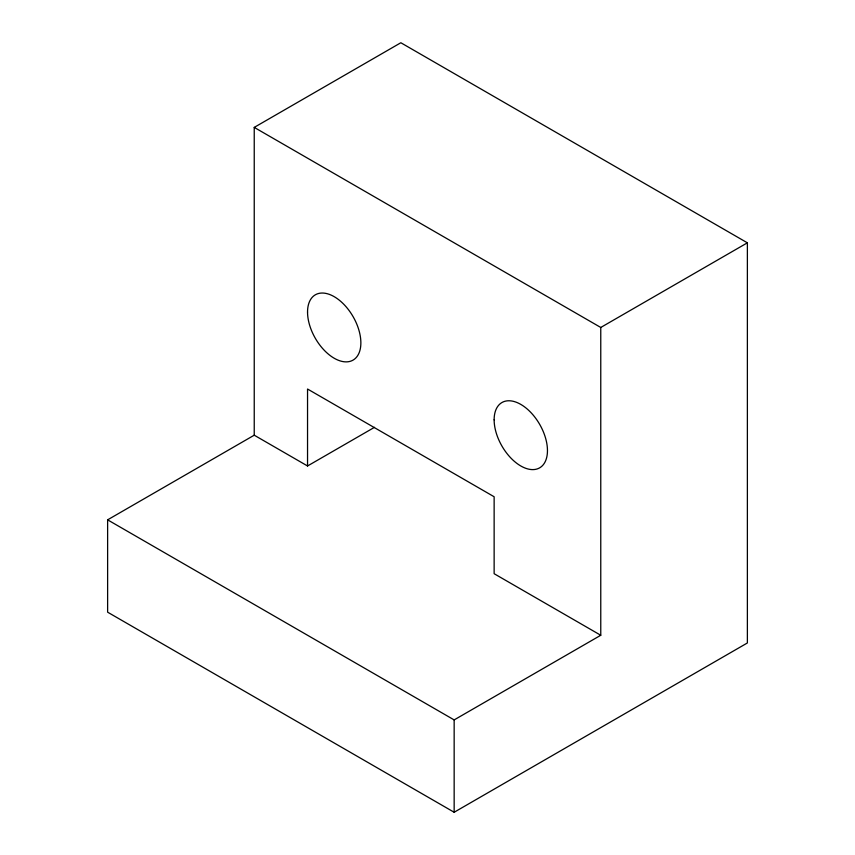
<?xml version="1.0" encoding="UTF-8"?>
<svg xmlns="http://www.w3.org/2000/svg" width="855" height="855" viewBox="0 0 855 855"><rect width="100%" height="100%" fill="white"/><g stroke="black" fill="none" stroke-linecap="round" stroke-linejoin="round"><path stroke-width="1.28" d="M254.234 435.195L254.234 127.395L400.845 42.75L747.377 242.82L747.377 642.96L454.155 812.25L107.623 612.18L107.623 519.84L254.234 435.195L307.543 465.975L374.501 427.318M254.234 127.395L600.766 327.465L747.377 242.82M107.623 519.84L454.155 719.91L600.766 635.265L600.766 327.465M600.766 635.265L494.137 573.705L494.137 496.755L307.543 389.025L307.543 465.975M454.155 719.91L454.155 812.25M307.543 312.075A37.695 21.76 60 0 0 347.536 361.815A37.695 21.76 60 0 0 347.536 308.505A37.695 21.76 60 0 0 307.543 312.075M494.137 419.805A37.695 21.76 60 0 0 534.129 469.545A37.695 21.76 60 0 0 534.129 416.235A37.695 21.76 60 0 0 494.137 419.805"/></g></svg>
